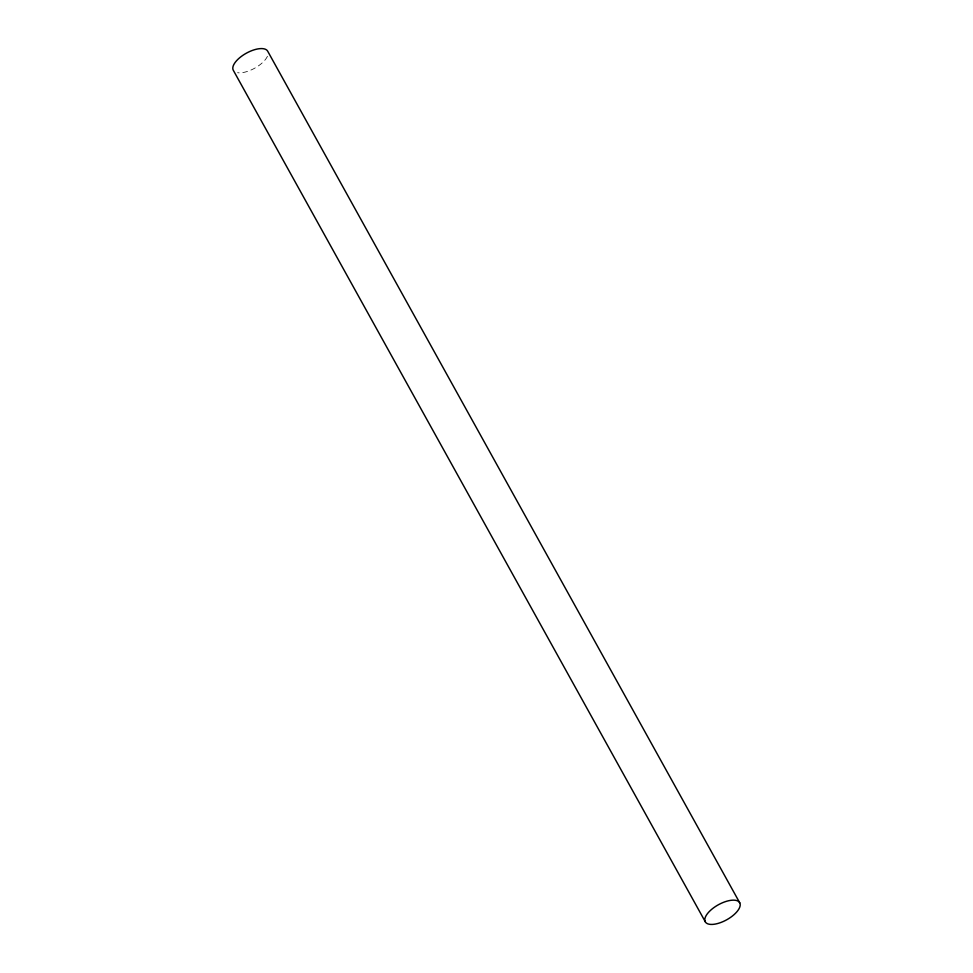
<?xml version="1.0" encoding="UTF-8"?>
<svg xmlns="http://www.w3.org/2000/svg" width="973" height="973" viewBox="0 0 973 973"><rect width="100%" height="100%" fill="white"/><g stroke="black" fill="none" stroke-linecap="round" stroke-linejoin="round"><path stroke-width="0.73" stroke-dasharray="4.87 3.65" d="M267.429 56.288A19.667 8.587 -29 0 1 237.582 72.72"/><path stroke-width="1.46" d="M739.748 902.81A19.667 8.587 -29 0 0 710.399 910.46A19.667 8.587 -29 0 0 717.405 923.596A19.667 8.587 -29 0 0 739.748 902.81L267.709 51.228A19.667 8.587 -29 0 0 246.437 53.138A19.667 8.587 -29 0 0 233.252 70.19L705.291 921.772"/></g></svg>
